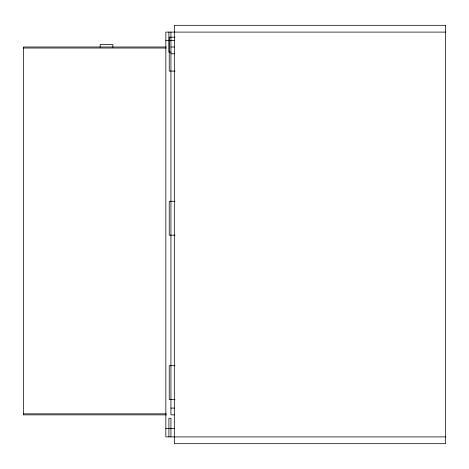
<?xml version="1.0" encoding="UTF-8"?>
<svg xmlns="http://www.w3.org/2000/svg" width="469" height="469" viewBox="0 0 469 469"><rect width="100%" height="100%" fill="white"/><g stroke="black" fill="none" stroke-linecap="round" stroke-linejoin="round"><path stroke-width="0.7" d="M445.55 32.097L165.844 32.097L165.844 436.903L445.55 436.903M175.048 37.18L169.233 37.18L169.233 71.083L175.048 71.083M165.844 40.569L174.321 40.569M166.266 47.011L23.45 47.011L23.45 414.866L166.501 414.866M170.933 47.011L174.321 47.011M23.45 48.031L166.266 48.031M170.933 52.1L168.899 52.1L168.899 32.097M170.933 53.794L174.321 53.794M175.048 201.277L169.233 201.277L169.233 235.18L175.048 235.18M175.048 365.709L169.233 365.709L169.233 399.611L175.048 399.611M170.933 408.089L174.321 408.089M23.45 413.851L166.266 413.851M174.321 414.866L170.933 414.866L170.933 32.097M165.844 428.432L174.321 428.432M170.933 436.903L170.933 418.26L168.899 418.26L168.899 436.903M112.871 47.222L112.871 44.473L100.155 44.473L100.155 47.222M445.55 25.314L174.321 25.314L174.321 443.686L445.55 443.686L445.55 25.314"/></g></svg>
